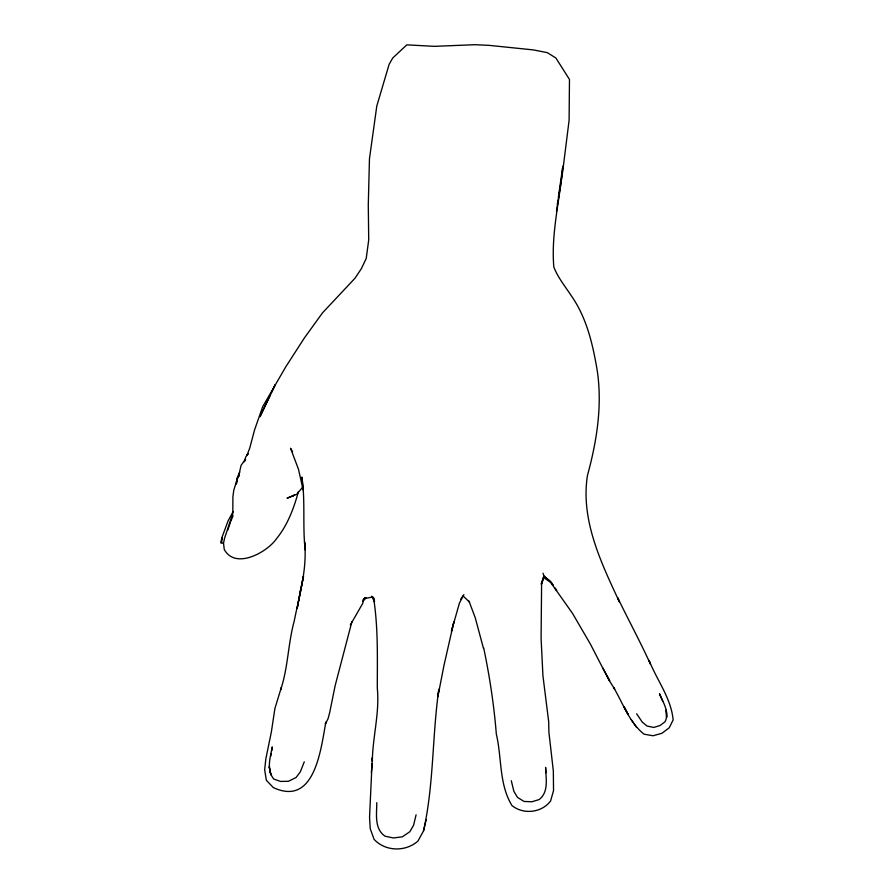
<?xml version="1.0" encoding="UTF-8"?>
<svg xmlns="http://www.w3.org/2000/svg" width="894" height="894" viewBox="0 0 894 894"><rect width="100%" height="100%" fill="white"/><g stroke="black" fill="none" stroke-linecap="round" stroke-linejoin="round"><path stroke-width="1.34" d="M372.396 761.073L372.295 757.766L369.557 817.183L370.217 828.637L374.061 839.31C385.381 851.624 405.53 852.038 417.934 841.086L423.51 830.928L426.192 819.753M376.787 802.656C376.743 814.032 374.117 828.839 385.113 836.236L393.472 837.969L402.334 836.829L409.798 831.755L413.553 825.33L416.09 814.825M372.15 763.621L371.345 772.561M557.342 204.38L557.934 200.278M558.325 197.552L562.829 166.15C559.957 199.72 550.928 233.2 553.822 267.015C558.035 277.922 565.6 286.952 571.914 296.663C587.034 318.711 592.946 345.095 597.304 371.044C602.433 406.289 596.7 441.558 587.425 475.619C580.497 520.084 601.092 562.572 619.363 601.852L617.765 597.829C628.404 619.989 640.294 641.724 650.385 664.063L649.066 660.308C656.889 680.245 671.148 698.136 673.137 719.949L669.215 727.794L661.929 733.292L653.011 735.751L644.093 734.197C629.186 722.441 623.096 703.422 613.664 687.587L614.703 689.185L609.06 680.245L590.286 643.881L572.473 613.306L549.765 581.189L543.865 576.071L543.071 573.222M298.428 491.532C293.97 507.96 287.656 524.968 276.782 538.356C267.317 552.313 235.368 570.014 224.26 549.464L223.522 543.161L224.573 538.222L232.831 513.435L232.898 496.997L233.714 490.549L237.972 476.346L236.351 484.067L236.999 478.491L239.693 472.099M556.459 211.33L562.594 172.307L569.098 120.321L569.478 79.454L555.867 57.987L547.307 52.645L533.349 49.908L489.241 45.37L475.105 44.7L434.26 46.343L406.815 44.845L392.701 58.054L389.125 64.346L376.81 105.961L369.468 158.674L368.283 205.005L368.719 239.95L366.216 258.467L361.433 268.558L355.03 278.202L322.51 312.855L304.239 338.178L285.644 367.043L262.691 406.692L254.566 429.925L249.705 448.196L247.012 455.258L248.219 453.537M270.793 756.168L271.228 753.519M271.664 750.871L272.312 746.892C270.189 757.229 266.267 769.957 273.765 779.043L280.493 781.423L288.416 781.3L296.115 777.467L300.328 771.846L304.273 761.833M423.51 830.928C433.948 784.407 432.137 736.243 438.853 689.173L437.915 696.471L443.938 665.583L453.928 621.721L451.448 631.209L459.46 603.025L463.919 594.599M351.945 621.475L335.149 685.642L329.718 712.429L328.053 718.72L325.36 723.972L325.897 722.05C320.857 748.636 315.09 806.991 273.34 787.603L266.345 780.272L264.669 769.779L265.831 758.905L271.396 731.784L274.905 708.495L281.264 687.687L280.627 689.911C288.114 667.639 288.002 643.803 294.16 621.341C299.244 595.471 307.29 569.467 304.619 542.814M552.95 584.899L550.726 581.569L543.865 576.071L541.596 584.531L541.093 638.428L542.926 675.708L548.681 721.67L548.916 732.331L553.341 771.053L553.531 790.587L550.592 801.002C541.641 812.836 523.549 814.847 512.016 805.628C498.874 784.284 501.959 757.833 496.338 734.175C494.002 705.154 489.644 676.389 483.688 647.938M227.758 530.12L230.328 522.454M541.228 583.961L543.865 576.071M541.339 584.061L543.72 577.658L551.497 582.877L552.973 585.056M230.786 521.325L233.077 515.693M239.279 474.971L238.508 476.804L241.078 465.349L245.314 459.471M270.536 394.589L259.975 416.738L275.218 384.744L271.698 392.131M350.336 624.995L362.74 603.383L363.802 599.081L365.758 597.538L363.802 599.014M460.779 599.148L462.187 596.879M245.649 459.695L244.285 461.729L245.716 457.024L248.04 453.761M233.166 511.536L228.071 520.923L221.868 537.707L220.863 543.038L223.221 543.172M302.317 487.599L296.752 494.248L287.052 498.26L294.517 495.008L292.684 496.114M362.74 601.45L366.104 597.583L362.919 599.952M366.104 597.583L364.718 598.622L372.921 596.879M462.88 595.739L469.607 602.198L468.981 601.103L475.295 617.91L483.464 648.362M631.231 719.536L636.562 727.403M555.185 588.33L556.66 590.509L555.174 588.23M636.651 713.825L642.238 722.05L647.01 726.04L653.726 727.448L660.096 725.492L665.024 721.782C669.919 712.395 663.057 702.371 659.504 693.778L662.689 701.209M292.595 451.772L290.528 448.24L298.562 469.484L303.1 489.99L301.848 477.038C305.513 501.199 302.418 525.683 305.189 549.844L304.563 541.563M606.836 675.685L609.697 680.714L602.824 667.963M371.591 596.242L374.575 601.606L373.524 597.673C378.296 627.543 377.279 658.029 377.302 688.212C379.726 712.652 372.742 736.645 372.317 760.783M511.29 780.73L513.871 791.313L517.47 797.37L524.007 801.449L531.874 801.762L539.16 799.56C549.039 791.939 545.854 778.193 545.619 767.41L545.865 772.796M221.611 539.596L221.511 542.401L221.868 537.707L221.611 539.596M300.295 591.023L297.188 608.345L303.502 576.138L300.295 591.023M627.912 714.038L623.978 706.562L627.912 714.038M270.815 774.696L269.262 766.773L270.815 774.696M666.589 717.424L666.287 710.227L666.589 717.424"/></g></svg>
